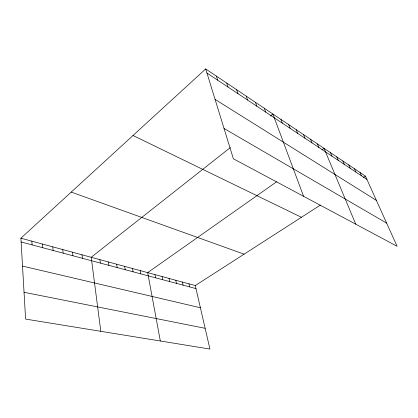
<?xml version="1.0" encoding="UTF-8"?>
<svg xmlns="http://www.w3.org/2000/svg" width="418" height="418" viewBox="0 0 418 418"><rect width="100%" height="100%" fill="white"/><g stroke="black" fill="none" stroke-linecap="round" stroke-linejoin="round"><path stroke-width="0.63" d="M20.9 238.187L195.279 285.567L209.925 349.056L25.602 319.086L20.9 238.187L205.682 68.944L365.426 176.119L397.1 246.286L233.385 158.793L205.682 68.944M230.323 147.591L91.202 257.289L100.806 331.312M270.43 115.969L272.886 114.036L303.578 196.308M276.606 181.799L147.664 272.63L160.329 340.989M322.012 149.816L324.065 148.369L355.739 224.184M195.279 285.567L320.376 205.097M363.263 177.509L365.426 176.119M24.045 292.286L205.139 328.302M22.52 266.099L200.394 307.758M21.119 241.959L195.974 288.582M71.227 192.092L244.096 254.165M133.018 135.5L301.43 217.287M224.038 128.483L386.645 223.128M215.066 99.39L376.393 200.421M206.941 73.025L366.91 179.411M360.008 172.488L361.492 175.806M354.438 168.752L355.922 172.106M348.711 164.906L350.195 168.292M342.817 160.951L344.296 164.373M336.751 156.881L338.23 160.334M330.502 152.69L331.976 156.18M317.424 143.917L318.892 147.476M310.584 139.325L312.042 142.925M303.52 134.591L304.978 138.222M296.231 129.7L297.679 133.368M288.707 124.648L290.144 128.357M280.927 119.428L282.354 123.174M264.307 108.278L265.707 112.108M255.419 102.316L256.804 106.182M246.207 96.135L247.566 100.043M236.645 89.718L237.988 93.674M226.718 83.062L228.035 87.054M216.404 76.139L217.694 80.178M188.936 283.843L189.62 286.889M182.452 282.082L183.126 285.154M175.816 280.279L176.474 283.383M169.029 278.435L169.671 281.57M162.074 276.544L162.706 279.71M154.958 274.61L155.569 277.808M140.192 270.598L140.777 273.863M132.537 268.518L133.102 271.815M124.689 266.386L125.228 269.72M116.638 264.197L117.16 267.567M108.377 261.955L108.879 265.357M99.902 259.651L100.383 263.094M81.996 254.787L82.419 258.303M72.528 252.216L72.925 255.774M62.794 249.572L63.155 253.167M52.772 246.85L53.107 250.486M42.464 244.044L42.756 247.728M31.841 241.16L32.102 244.885"/></g></svg>
